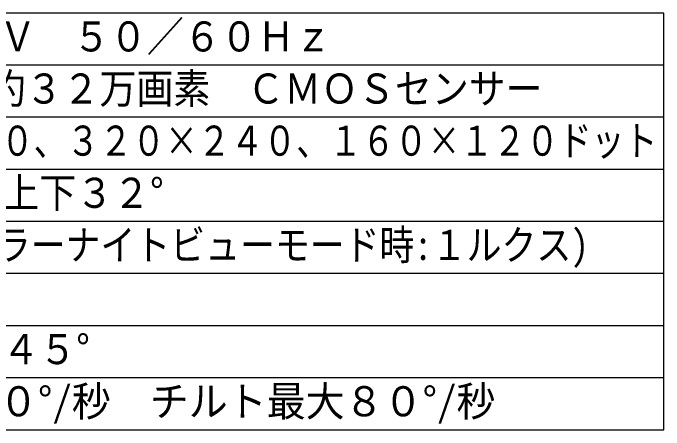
# Model space of a CAD drawing. Units: millimetres, scale not verified. Extents: x -63 to 63, y -57 to 58.
# Drawn here: x 0 to 62.5, y -56.8 to -16.8 of the extents above; entities that cross this region are included whole.
import ezdxf
from ezdxf.enums import TextEntityAlignment as Align

# ---------------------------------------------------------------- set-up
doc = ezdxf.new("R2010")
doc.units = ezdxf.units.MM
doc.header["$LTSCALE"] = 0.191673
doc.layers.add('0-0_MOJI1', color=2, linetype='Continuous')
doc.layers.add('0-3_WAKU', color=7, linetype='Continuous')
doc.styles.add('ＭＳ ゴシック', font='')
doc.styles.get('ＭＳ ゴシック').set_extended_font_data('MS Gothic')

msp = doc.modelspace()

# ---------------------------------------------------------------- linework, layer by layer
at = {"layer": '0-3_WAKU', "color": 4}
for p, q in [((62.4864, -16.8272), (-62.5134, -16.8272)), ((62.4864, -56.8271), (62.4864, -16.8272)), ((-62.5134, -56.8271), (62.4864, -56.8271))]:
    msp.add_line(p, q, dxfattribs=at)
at = {"layer": '0-3_WAKU', "color": 1}
for p, q in [((62.4864, -21.8272), (-62.5134, -21.8272)), ((62.4864, -26.8272), (-62.5134, -26.8272)), ((62.4864, -31.8272), (-62.5134, -31.8272)), ((62.4864, -36.8271), (-62.5134, -36.8271)), ((62.4864, -41.8271), (-62.5134, -41.8271)), ((62.4864, -46.8271), (-62.5134, -46.8271)), ((62.4864, -51.8271), (-62.5134, -51.8271))]:
    msp.add_line(p, q, dxfattribs=at)

# ---------------------------------------------------------------- texts
at = {"layer": '0-0_MOJI1', "style": 'ＭＳ ゴシック'}
for s, width, p in [('ＡＣ１００Ｖ\u3000５０／６０Ｈｚ', 0.9, (-19.0135, -21.3823)), ('１／４型\u3000約３２万画素\u3000ＣＭＯＳセンサー', 0.9, (-20.0135, -26.3823)), ('６４０×４８０、３２０×２４０、１６０×１２０ドット', 0.8, (-20.0135, -31.3823)), ('左右４３°\u3000上下３２°', 0.9, (-20.0135, -36.3823)), ('５ルクス(カラーナイトビューモード時:１ルクス)', 0.85, (-20.0135, -41.3823)), ('＋２０°～－４５°', 0.9, (-20.0135, -51.3822)), ('パン最大８０°/秒\u3000チルト最大８０°/秒', 0.95, (-20.0135, -56.3822))]:
    msp.add_text(s, height=2.886, dxfattribs=dict(at, width=width)).set_placement(p, align=Align.BOTTOM_LEFT)

doc.saveas('drawing.dxf')
